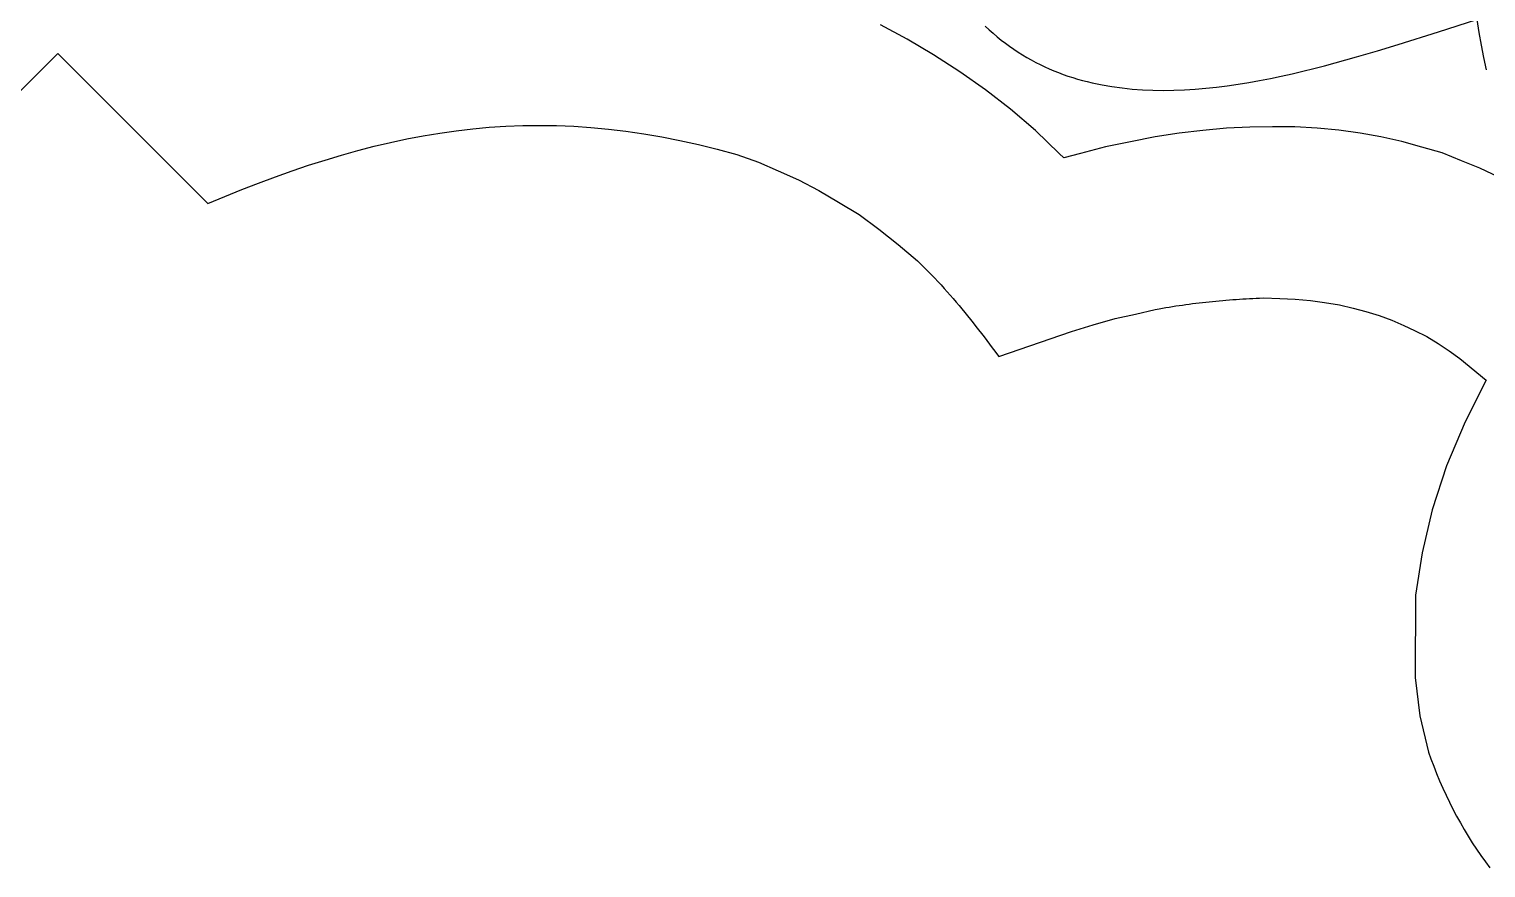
# Model space of a CAD drawing. Extents: x -61 to 56, y 12 to 129.
# Drawn here: x -3.18 to 28.88, y 15.77 to 34.21 of the extents above; entities that cross this region are included whole.
import ezdxf

# ---------------------------------------------------------------- set-up
doc = ezdxf.new("R2010")
doc.units = 0
doc.header["$MEASUREMENT"] = 0
doc.layers.add('LAYER_1', color=18, linetype='CONTINUOUS')

msp = doc.modelspace()

# ---------------------------------------------------------------- linework, layer by layer
at = {"layer": 'LAYER_1'}
for points in [[(17.865, 34.282), (17.952, 34.201), (18.04, 34.122), (18.129, 34.047), (18.219, 33.974), (18.31, 33.903), (18.402, 33.836), (18.495, 33.771), (18.59, 33.708), (18.685, 33.648), (18.781, 33.591), (18.878, 33.536), (18.976, 33.483), (19.075, 33.433), (19.175, 33.386), (19.276, 33.34), (19.378, 33.297), (19.48, 33.257), (19.583, 33.218), (19.687, 33.182), (19.792, 33.148), (19.898, 33.116), (20.004, 33.086), (20.111, 33.058), (20.218, 33.032), (20.327, 33.008), (20.436, 32.987), (20.655, 32.949), (20.878, 32.919), (21.102, 32.896), (21.328, 32.879), (21.556, 32.87), (21.786, 32.867), (22.018, 32.87), (22.251, 32.879), (22.485, 32.894), (22.72, 32.914), (22.956, 32.939), (23.193, 32.969), (23.43, 33.003), (23.668, 33.042), (23.906, 33.084), (24.144, 33.131), (24.383, 33.18), (24.621, 33.233), (24.858, 33.289), (25.095, 33.348), (25.332, 33.409), (25.567, 33.472), (26.035, 33.603), (26.498, 33.739), (26.955, 33.878), (27.843, 34.157), (28.689, 34.422), (28.731, 34.14), (28.779, 33.862), (28.834, 33.589), (28.895, 33.321)], [(17.865, 34.282), (17.952, 34.201), (18.04, 34.122), (18.129, 34.047), (18.219, 33.974), (18.31, 33.903), (18.402, 33.836), (18.495, 33.771), (18.59, 33.708), (18.685, 33.648), (18.781, 33.591), (18.878, 33.536), (18.976, 33.483), (19.075, 33.433), (19.175, 33.386), (19.276, 33.34), (19.378, 33.297), (19.48, 33.257), (19.583, 33.218), (19.687, 33.182), (19.792, 33.148), (19.898, 33.116), (20.004, 33.086), (20.111, 33.058), (20.218, 33.032), (20.327, 33.008), (20.436, 32.987), (20.655, 32.949), (20.878, 32.919), (21.102, 32.896), (21.328, 32.879), (21.556, 32.87), (21.786, 32.867), (22.018, 32.87), (22.251, 32.879), (22.485, 32.894), (22.72, 32.914), (22.956, 32.939), (23.193, 32.969), (23.43, 33.003), (23.668, 33.042), (23.906, 33.084), (24.144, 33.131), (24.383, 33.18), (24.621, 33.233), (24.858, 33.289), (25.095, 33.348), (25.332, 33.409), (25.567, 33.472), (26.035, 33.603), (26.498, 33.739), (26.955, 33.878), (27.843, 34.157), (28.689, 34.422), (28.731, 34.14), (28.779, 33.862), (28.834, 33.589), (28.895, 33.321)], [(29.169, 30.954), (28.755, 31.153), (28.348, 31.32), (27.923, 31.491), (27.477, 31.619), (27.032, 31.741), (26.574, 31.842), (26.117, 31.923), (25.651, 31.988), (25.174, 32.034), (24.682, 32.062), (24.19, 32.065), (23.688, 32.058), (23.176, 32.032), (22.652, 31.983), (22.132, 31.922), (21.603, 31.844), (21.065, 31.737), (20.515, 31.626), (19.965, 31.481), (19.593, 31.379), (19.494, 31.478), (18.971, 31.982), (18.424, 32.451), (17.871, 32.877), (17.309, 33.277), (16.727, 33.649), (16.151, 33.99), (15.557, 34.305)], [(29.169, 30.954), (28.755, 31.153), (28.348, 31.32), (27.923, 31.491), (27.477, 31.619), (27.032, 31.741), (26.574, 31.842), (26.117, 31.923), (25.651, 31.988), (25.174, 32.034), (24.682, 32.062), (24.19, 32.065), (23.688, 32.058), (23.176, 32.032), (22.652, 31.983), (22.132, 31.922), (21.603, 31.844), (21.065, 31.737), (20.515, 31.626), (19.965, 31.481), (19.593, 31.379), (19.494, 31.478), (18.971, 31.982), (18.424, 32.451), (17.871, 32.877), (17.309, 33.277), (16.727, 33.649), (16.151, 33.99), (15.557, 34.305)], [(-5.844, 30.378), (-2.546, 33.676), (0.752, 30.378), (1.128, 30.534), (1.502, 30.684), (1.873, 30.828), (2.241, 30.965), (2.608, 31.095), (2.972, 31.218), (3.335, 31.334), (3.696, 31.443), (4.057, 31.544), (4.417, 31.637), (4.777, 31.722), (5.137, 31.799), (5.498, 31.868), (5.859, 31.928), (6.221, 31.979), (6.585, 32.022), (6.949, 32.055), (7.317, 32.078), (7.686, 32.092), (8.057, 32.097), (8.431, 32.091), (8.808, 32.076), (9.188, 32.05), (9.572, 32.014), (9.959, 31.967), (10.351, 31.91), (10.746, 31.842), (11.147, 31.763), (11.552, 31.673), (11.963, 31.572), (12.395, 31.455), (12.875, 31.285), (13.309, 31.097), (13.756, 30.902), (14.202, 30.667), (14.636, 30.411), (15.088, 30.136), (15.523, 29.816), (15.95, 29.476), (16.378, 29.116), (16.466, 29.029), (16.54, 28.956), (16.613, 28.882), (16.685, 28.808), (16.756, 28.734), (16.826, 28.66), (16.895, 28.586), (16.963, 28.511), (17.03, 28.436), (17.096, 28.361), (17.161, 28.285), (17.226, 28.21), (17.29, 28.134), (17.353, 28.058), (17.415, 27.982), (17.478, 27.905), (17.539, 27.829), (17.6, 27.752), (17.661, 27.675), (17.721, 27.598), (17.781, 27.52), (17.84, 27.442), (17.9, 27.364), (17.959, 27.286), (18.018, 27.207), (18.077, 27.128), (18.136, 27.049), (18.164, 27.011), (19.763, 27.563), (20.242, 27.708), (20.725, 27.849), (21.175, 27.946), (21.608, 28.048), (21.696, 28.064), (21.769, 28.077), (21.842, 28.089), (21.915, 28.101), (21.988, 28.113), (22.061, 28.124), (22.134, 28.135), (22.208, 28.145), (22.281, 28.156), (22.355, 28.166), (22.428, 28.175), (22.502, 28.185), (22.575, 28.193), (22.649, 28.202), (22.723, 28.21), (22.797, 28.218), (22.87, 28.226), (22.944, 28.233), (23.018, 28.24), (23.092, 28.247), (23.165, 28.253), (23.239, 28.259), (23.313, 28.264), (23.387, 28.27), (23.46, 28.275), (23.534, 28.279), (23.608, 28.284), (23.681, 28.288), (23.755, 28.291), (23.828, 28.295), (23.902, 28.298), (23.994, 28.301), (24.353, 28.291), (24.688, 28.275), (25.022, 28.246), (25.334, 28.202), (25.661, 28.15), (25.964, 28.075), (26.244, 28.002), (26.535, 27.913), (26.815, 27.809), (27.079, 27.696), (27.317, 27.582), (27.583, 27.453), (27.832, 27.299), (28.077, 27.14), (28.312, 26.967), (28.892, 26.493), (28.427, 25.579), (28.021, 24.606), (27.701, 23.641), (27.48, 22.695), (27.339, 21.766), (27.328, 19.949), (27.432, 19.112), (27.626, 18.307), (27.676, 18.166), (27.738, 18.001), (27.802, 17.839), (27.868, 17.679), (27.938, 17.52), (28.01, 17.363), (28.084, 17.208), (28.161, 17.055), (28.241, 16.904), (28.324, 16.755), (28.409, 16.608), (28.497, 16.463), (28.587, 16.319), (28.68, 16.178), (28.776, 16.039), (28.875, 15.901), (28.976, 15.765)]]:
    msp.add_lwpolyline(points, dxfattribs=at)

doc.saveas('drawing.dxf')
